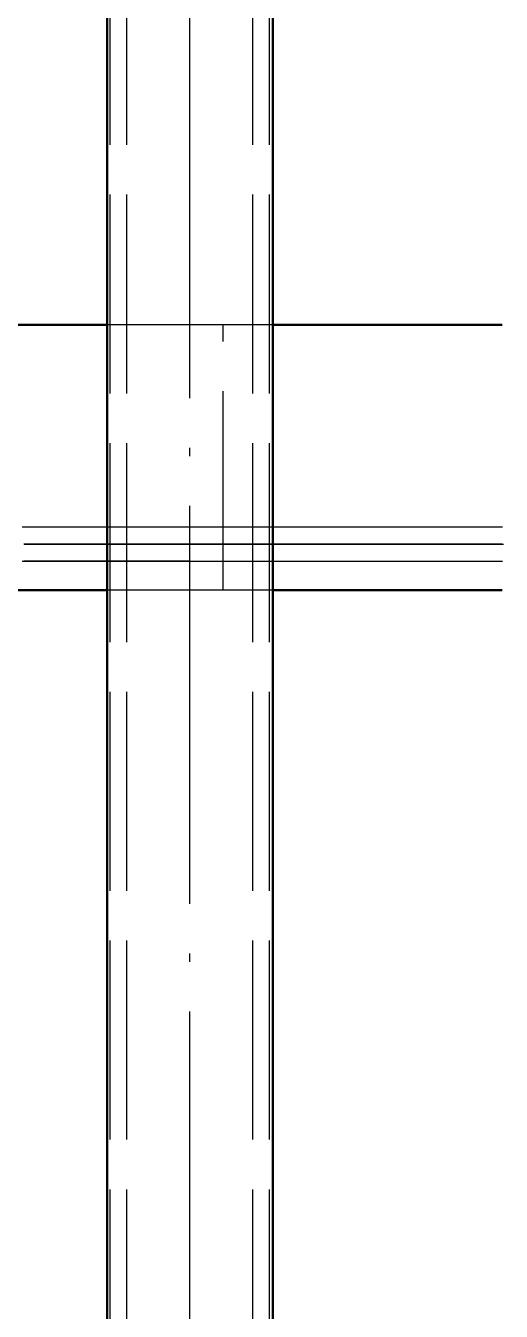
# Model space of a CAD drawing. Header units: millimetres. Extents: x 0 to 420, y 0 to 297.
# Drawn here: x 184.5 to 191.67, y 195.23 to 214.61 of the extents above; entities that cross this region are included whole.
import ezdxf

# ---------------------------------------------------------------- set-up
doc = ezdxf.new("R2010")
doc.units = ezdxf.units.MM
doc.linetypes.add('ISO02-TRAZOS', pattern=[3.75, 3, -0.75])
doc.linetypes.add('ISO04-TRAZO-PUNTO', pattern=[7.625, 6, -0.75, 0.125, -0.75])
for name, color, linetype, lineweight in [('01-VISIBLE', 7, 'CONTINUOUS', 50), ('02-OCULTA', 4, 'ISO02-TRAZOS', 25), ('03-EJE', 1, 'ISO04-TRAZO-PUNTO', 25)]:
    doc.layers.add(name, color=color, linetype=linetype, lineweight=lineweight)

msp = doc.modelspace()

# ---------------------------------------------------------------- linework, layer by layer
at = {"layer": '01-VISIBLE'}
for p, q in [((185.725, 216.17), (185.725, 194.385)), ((188.225, 216.17), (188.225, 194.385)), ((185.725, 210.105), (160, 210.105)), ((185.725, 206.105), (160, 206.105))]:
    msp.add_line(p, q, dxfattribs=at)
for points in [[(188.225, 210.105), (188.275, 210.105), (188.325, 210.105), (188.375, 210.105), (188.425, 210.105), (188.475, 210.105), (188.525, 210.105), (188.575, 210.105), (188.625, 210.105), (188.676, 210.105), (188.726, 210.105), (188.776, 210.105), (188.826, 210.105), (188.876, 210.105), (188.926, 210.105), (188.976, 210.105), (189.026, 210.105), (189.076, 210.105), (189.126, 210.105), (189.177, 210.105), (189.227, 210.105), (189.277, 210.105), (189.327, 210.105), (189.377, 210.105), (189.427, 210.105), (189.477, 210.105), (189.527, 210.105), (189.577, 210.105), (189.627, 210.105), (189.677, 210.105), (189.728, 210.105), (189.778, 210.105), (189.828, 210.105), (189.878, 210.105), (189.928, 210.105), (189.978, 210.105), (190.028, 210.105), (190.078, 210.105), (190.128, 210.105), (190.178, 210.105), (190.229, 210.105), (190.279, 210.105), (190.329, 210.105), (190.379, 210.105), (190.429, 210.105), (190.479, 210.105), (190.529, 210.105), (190.579, 210.105), (190.629, 210.105), (190.679, 210.105), (190.729, 210.105), (190.78, 210.105), (190.83, 210.105), (190.88, 210.105), (190.93, 210.105), (190.98, 210.105), (191.03, 210.105), (191.08, 210.105), (191.13, 210.105), (191.18, 210.105), (191.23, 210.105), (191.281, 210.105), (191.331, 210.105), (191.381, 210.105), (191.431, 210.105), (191.481, 210.105), (191.531, 210.105), (191.581, 210.105), (191.631, 210.105), (191.681, 210.105)], [(188.225, 206.105), (188.275, 206.105), (188.325, 206.105), (188.375, 206.105), (188.425, 206.105), (188.475, 206.105), (188.525, 206.105), (188.575, 206.105), (188.625, 206.105), (188.676, 206.105), (188.726, 206.105), (188.776, 206.105), (188.826, 206.105), (188.876, 206.105), (188.926, 206.105), (188.976, 206.105), (189.026, 206.105), (189.076, 206.105), (189.126, 206.105), (189.177, 206.105), (189.227, 206.105), (189.277, 206.105), (189.327, 206.105), (189.377, 206.105), (189.427, 206.105), (189.477, 206.105), (189.527, 206.105), (189.577, 206.105), (189.627, 206.105), (189.677, 206.105), (189.728, 206.105), (189.778, 206.105), (189.828, 206.105), (189.878, 206.105), (189.928, 206.105), (189.978, 206.105), (190.028, 206.105), (190.078, 206.105), (190.128, 206.105), (190.178, 206.105), (190.229, 206.105), (190.279, 206.105), (190.329, 206.105), (190.379, 206.105), (190.429, 206.105), (190.479, 206.105), (190.529, 206.105), (190.579, 206.105), (190.629, 206.105), (190.679, 206.105), (190.729, 206.105), (190.78, 206.105), (190.83, 206.105), (190.88, 206.105), (190.93, 206.105), (190.98, 206.105), (191.03, 206.105), (191.08, 206.105), (191.13, 206.105), (191.18, 206.105), (191.23, 206.105), (191.281, 206.105), (191.331, 206.105), (191.381, 206.105), (191.431, 206.105), (191.481, 206.105), (191.531, 206.105), (191.581, 206.105), (191.631, 206.105), (191.681, 206.105)]]:
    msp.add_lwpolyline(points, dxfattribs=at)
at = {"layer": '02-OCULTA'}
for p, q in [((185.775, 160.32), (185.775, 217.31)), ((186.025, 160.32), (186.025, 217.31)), ((187.925, 160.32), (187.925, 217.31)), ((188.175, 160.32), (188.175, 217.31)), ((187.475, 210.105), (160, 210.105)), ((185.725, 206.105), (185.725, 210.105)), ((185.725, 206.105), (185.725, 210.105)), ((188.225, 210.105), (185.725, 210.105)), ((185.725, 206.105), (185.725, 210.105)), ((188.225, 210.105), (185.725, 210.105)), ((187.475, 210.105), (185.725, 210.105)), ((185.725, 206.105), (185.725, 210.105)), ((188.225, 210.105), (187.475, 210.105)), ((187.475, 206.105), (187.475, 210.105)), ((188.225, 210.105), (187.475, 210.105)), ((187.475, 206.105), (187.475, 210.105)), ((187.475, 206.105), (187.475, 210.105)), ((187.475, 206.105), (187.475, 210.105)), ((188.225, 206.105), (188.225, 210.105)), ((188.225, 206.105), (188.225, 210.105)), ((188.225, 206.105), (188.225, 210.105)), ((188.225, 206.105), (188.225, 210.105)), ((188.225, 206.105), (188.225, 210.105)), ((188.225, 206.105), (188.225, 210.105)), ((188.225, 206.105), (188.225, 210.105)), ((188.225, 206.105), (188.225, 210.105)), ((187.475, 206.105), (160, 206.105)), ((188.225, 206.105), (185.725, 206.105)), ((188.225, 206.105), (185.725, 206.105)), ((187.475, 206.105), (185.725, 206.105)), ((188.225, 206.105), (187.475, 206.105)), ((188.225, 206.105), (187.475, 206.105))]:
    msp.add_line(p, q, dxfattribs=at)
for points in [[(185.725, 210.105), (185.675, 210.105), (185.624, 210.105), (185.574, 210.105), (185.524, 210.105), (185.474, 210.105), (185.424, 210.105), (185.374, 210.105), (185.324, 210.105), (185.273, 210.105), (185.223, 210.105), (185.173, 210.105), (185.123, 210.105), (185.073, 210.105), (185.023, 210.105), (184.973, 210.105), (184.922, 210.105), (184.872, 210.105), (184.822, 210.105), (184.772, 210.105), (184.722, 210.105), (184.672, 210.105), (184.622, 210.105), (184.571, 210.105), (184.521, 210.105), (184.471, 210.105)], [(184.471, 210.105), (184.521, 210.105), (184.571, 210.105), (184.622, 210.105), (184.672, 210.105), (184.722, 210.105), (184.772, 210.105), (184.822, 210.105), (184.872, 210.105), (184.922, 210.105), (184.973, 210.105), (185.023, 210.105), (185.073, 210.105), (185.123, 210.105), (185.173, 210.105), (185.223, 210.105), (185.273, 210.105), (185.324, 210.105), (185.374, 210.105), (185.424, 210.105), (185.474, 210.105), (185.524, 210.105), (185.574, 210.105), (185.624, 210.105), (185.675, 210.105), (185.725, 210.105)], [(188.225, 210.105), (188.275, 210.105), (188.325, 210.105), (188.375, 210.105), (188.425, 210.105), (188.475, 210.105), (188.526, 210.105), (188.576, 210.105), (188.626, 210.105), (188.676, 210.105), (188.726, 210.105), (188.776, 210.105), (188.826, 210.105), (188.876, 210.105), (188.927, 210.105), (188.977, 210.105), (189.027, 210.105), (189.077, 210.105), (189.127, 210.105), (189.177, 210.105), (189.227, 210.105), (189.278, 210.105), (189.328, 210.105), (189.378, 210.105), (189.428, 210.105), (189.478, 210.105), (189.528, 210.105), (189.578, 210.105), (189.629, 210.105), (189.679, 210.105), (189.729, 210.105), (189.779, 210.105), (189.829, 210.105), (189.879, 210.105), (189.929, 210.105), (189.98, 210.105), (190.03, 210.105), (190.08, 210.105), (190.13, 210.105), (190.18, 210.105), (190.23, 210.105), (190.28, 210.105), (190.331, 210.105), (190.381, 210.105), (190.431, 210.105), (190.481, 210.105), (190.531, 210.105), (190.581, 210.105), (190.631, 210.105), (190.681, 210.105), (190.732, 210.105), (190.782, 210.105), (190.832, 210.105), (190.882, 210.105), (190.932, 210.105), (190.982, 210.105), (191.032, 210.105), (191.083, 210.105), (191.133, 210.105), (191.183, 210.105), (191.233, 210.105), (191.283, 210.105), (191.333, 210.105), (191.383, 210.105), (191.434, 210.105), (191.484, 210.105), (191.534, 210.105), (191.584, 210.105), (191.634, 210.105), (191.684, 210.105)], [(191.684, 210.105), (191.634, 210.105), (191.584, 210.105), (191.534, 210.105), (191.484, 210.105), (191.434, 210.105), (191.383, 210.105), (191.333, 210.105), (191.283, 210.105), (191.233, 210.105), (191.183, 210.105), (191.133, 210.105), (191.083, 210.105), (191.032, 210.105), (190.982, 210.105), (190.932, 210.105), (190.882, 210.105), (190.832, 210.105), (190.782, 210.105), (190.732, 210.105), (190.681, 210.105), (190.631, 210.105), (190.581, 210.105), (190.531, 210.105), (190.481, 210.105), (190.431, 210.105), (190.381, 210.105), (190.331, 210.105), (190.28, 210.105), (190.23, 210.105), (190.18, 210.105), (190.13, 210.105), (190.08, 210.105), (190.03, 210.105), (189.98, 210.105), (189.929, 210.105), (189.879, 210.105), (189.829, 210.105), (189.779, 210.105), (189.729, 210.105), (189.679, 210.105), (189.629, 210.105), (189.578, 210.105), (189.528, 210.105), (189.478, 210.105), (189.428, 210.105), (189.378, 210.105), (189.328, 210.105), (189.278, 210.105), (189.227, 210.105), (189.177, 210.105), (189.127, 210.105), (189.077, 210.105), (189.027, 210.105), (188.977, 210.105), (188.927, 210.105), (188.876, 210.105), (188.826, 210.105), (188.776, 210.105), (188.726, 210.105), (188.676, 210.105), (188.626, 210.105), (188.576, 210.105), (188.526, 210.105), (188.475, 210.105), (188.425, 210.105), (188.375, 210.105), (188.325, 210.105), (188.275, 210.105), (188.225, 210.105)], [(191.681, 210.105), (191.631, 210.105), (191.581, 210.105), (191.531, 210.105), (191.481, 210.105), (191.431, 210.105), (191.381, 210.105), (191.331, 210.105), (191.281, 210.105), (191.23, 210.105), (191.18, 210.105), (191.13, 210.105), (191.08, 210.105), (191.03, 210.105), (190.98, 210.105), (190.93, 210.105), (190.88, 210.105), (190.83, 210.105), (190.78, 210.105), (190.729, 210.105), (190.679, 210.105), (190.629, 210.105), (190.579, 210.105), (190.529, 210.105), (190.479, 210.105), (190.429, 210.105), (190.379, 210.105), (190.329, 210.105), (190.279, 210.105), (190.229, 210.105), (190.178, 210.105), (190.128, 210.105), (190.078, 210.105), (190.028, 210.105), (189.978, 210.105), (189.928, 210.105), (189.878, 210.105), (189.828, 210.105), (189.778, 210.105), (189.728, 210.105), (189.677, 210.105), (189.627, 210.105), (189.577, 210.105), (189.527, 210.105), (189.477, 210.105), (189.427, 210.105), (189.377, 210.105), (189.327, 210.105), (189.277, 210.105), (189.227, 210.105), (189.177, 210.105), (189.126, 210.105), (189.076, 210.105), (189.026, 210.105), (188.976, 210.105), (188.926, 210.105), (188.876, 210.105), (188.826, 210.105), (188.776, 210.105), (188.726, 210.105), (188.676, 210.105), (188.625, 210.105), (188.575, 210.105), (188.525, 210.105), (188.475, 210.105), (188.425, 210.105), (188.375, 210.105), (188.325, 210.105), (188.275, 210.105), (188.225, 210.105)], [(191.689, 207.056), (191.621, 207.056), (191.552, 207.056), (191.484, 207.056), (191.416, 207.056), (191.347, 207.056), (191.279, 207.056), (191.211, 207.056), (191.142, 207.056), (191.074, 207.056), (191.006, 207.056), (190.938, 207.056), (190.869, 207.056), (190.801, 207.056), (190.733, 207.056), (190.664, 207.056), (190.596, 207.056), (190.528, 207.056), (190.459, 207.056), (190.391, 207.056), (190.323, 207.056), (190.254, 207.056), (190.186, 207.056), (190.118, 207.056), (190.049, 207.056), (189.981, 207.056), (189.913, 207.056), (189.844, 207.056), (189.776, 207.056), (189.708, 207.056), (189.639, 207.056), (189.571, 207.056), (189.503, 207.056), (189.434, 207.056), (189.366, 207.056), (189.298, 207.056), (189.229, 207.056), (189.161, 207.056), (189.093, 207.056), (189.024, 207.056), (188.956, 207.056), (188.888, 207.056), (188.819, 207.056), (188.751, 207.056), (188.683, 207.056), (188.614, 207.056), (188.546, 207.056), (188.478, 207.056), (188.409, 207.056), (188.341, 207.056), (188.273, 207.056), (188.205, 207.056), (188.136, 207.056), (188.068, 207.056), (188, 207.056), (187.931, 207.056), (187.863, 207.056), (187.795, 207.056), (187.726, 207.056), (187.658, 207.056), (187.59, 207.056), (187.521, 207.056), (187.453, 207.056), (187.385, 207.056), (187.316, 207.056), (187.248, 207.056), (187.18, 207.056), (187.111, 207.056), (187.043, 207.056), (186.975, 207.056), (186.906, 207.056), (186.838, 207.056), (186.77, 207.056), (186.701, 207.056), (186.633, 207.056), (186.565, 207.056), (186.496, 207.056), (186.428, 207.056), (186.36, 207.056), (186.291, 207.056), (186.223, 207.056), (186.155, 207.056), (186.086, 207.056), (186.018, 207.056), (185.95, 207.056), (185.881, 207.056), (185.813, 207.056), (185.745, 207.056), (185.676, 207.056), (185.608, 207.056), (185.54, 207.056), (185.472, 207.056), (185.403, 207.056), (185.335, 207.056), (185.267, 207.056), (185.198, 207.056), (185.13, 207.056), (185.062, 207.056), (184.993, 207.056), (184.925, 207.056), (184.857, 207.056), (184.788, 207.056), (184.72, 207.056), (184.652, 207.056), (184.583, 207.056), (184.515, 207.056), (184.447, 207.056)], [(186.975, 207.056), (186.925, 207.056), (186.875, 207.056), (186.825, 207.056), (186.774, 207.056), (186.724, 207.056), (186.674, 207.056), (186.624, 207.056), (186.574, 207.056), (186.524, 207.056), (186.474, 207.056), (186.424, 207.056), (186.374, 207.056), (186.324, 207.056), (186.274, 207.056), (186.224, 207.056), (186.174, 207.056), (186.124, 207.056), (186.074, 207.056), (186.024, 207.056), (185.974, 207.056), (185.924, 207.056), (185.873, 207.056), (185.823, 207.056), (185.773, 207.056), (185.723, 207.056), (185.673, 207.056), (185.623, 207.056), (185.573, 207.056), (185.523, 207.056), (185.473, 207.056), (185.423, 207.056), (185.373, 207.056), (185.323, 207.056), (185.273, 207.056), (185.223, 207.056), (185.173, 207.056), (185.123, 207.056), (185.073, 207.056), (185.023, 207.056), (184.972, 207.056), (184.922, 207.056), (184.872, 207.056), (184.822, 207.056), (184.772, 207.056), (184.722, 207.056), (184.672, 207.056), (184.622, 207.056), (184.572, 207.056), (184.522, 207.056), (184.472, 207.056)], [(191.68, 207.056), (191.63, 207.056), (191.58, 207.056), (191.53, 207.056), (191.48, 207.056), (191.43, 207.056), (191.38, 207.056), (191.329, 207.056), (191.279, 207.056), (191.229, 207.056), (191.179, 207.056), (191.129, 207.056), (191.079, 207.056), (191.029, 207.056), (190.979, 207.056), (190.929, 207.056), (190.879, 207.056), (190.829, 207.056), (190.779, 207.056), (190.729, 207.056), (190.679, 207.056), (190.629, 207.056), (190.579, 207.056), (190.529, 207.056), (190.479, 207.056), (190.428, 207.056), (190.378, 207.056), (190.328, 207.056), (190.278, 207.056), (190.228, 207.056), (190.178, 207.056), (190.128, 207.056), (190.078, 207.056), (190.028, 207.056), (189.978, 207.056), (189.928, 207.056), (189.878, 207.056), (189.828, 207.056), (189.778, 207.056), (189.728, 207.056), (189.678, 207.056), (189.628, 207.056), (189.578, 207.056), (189.527, 207.056), (189.477, 207.056), (189.427, 207.056), (189.377, 207.056), (189.327, 207.056), (189.277, 207.056), (189.227, 207.056), (189.177, 207.056), (189.127, 207.056), (189.077, 207.056), (189.027, 207.056), (188.977, 207.056), (188.927, 207.056), (188.877, 207.056), (188.827, 207.056), (188.777, 207.056), (188.727, 207.056), (188.677, 207.056), (188.626, 207.056), (188.576, 207.056), (188.526, 207.056), (188.476, 207.056), (188.426, 207.056), (188.376, 207.056), (188.326, 207.056), (188.276, 207.056), (188.226, 207.056), (188.176, 207.056), (188.126, 207.056), (188.076, 207.056), (188.026, 207.056), (187.976, 207.056), (187.926, 207.056), (187.876, 207.056), (187.826, 207.056), (187.776, 207.056), (187.725, 207.056), (187.675, 207.056), (187.625, 207.056), (187.575, 207.056), (187.525, 207.056), (187.475, 207.056), (187.425, 207.056), (187.375, 207.056), (187.325, 207.056), (187.275, 207.056), (187.225, 207.056), (187.175, 207.056), (187.125, 207.056), (187.075, 207.056), (187.025, 207.056), (186.975, 207.056)], [(186.975, 206.8), (186.925, 206.8), (186.874, 206.8), (186.824, 206.8), (186.774, 206.8), (186.724, 206.8), (186.674, 206.8), (186.624, 206.8), (186.574, 206.8), (186.524, 206.8), (186.474, 206.8), (186.424, 206.8), (186.374, 206.8), (186.323, 206.8), (186.273, 206.8), (186.223, 206.8), (186.173, 206.8), (186.123, 206.8), (186.073, 206.8), (186.023, 206.8), (185.973, 206.8), (185.923, 206.8), (185.873, 206.8), (185.823, 206.8), (185.772, 206.8), (185.722, 206.8), (185.672, 206.8), (185.622, 206.8), (185.572, 206.8), (185.522, 206.8), (185.472, 206.8), (185.422, 206.8), (185.372, 206.8), (185.322, 206.8), (185.272, 206.8), (185.221, 206.8), (185.171, 206.8), (185.121, 206.8), (185.071, 206.8), (185.021, 206.8), (184.971, 206.8), (184.921, 206.8), (184.871, 206.8), (184.821, 206.8), (184.771, 206.8), (184.721, 206.8), (184.67, 206.8), (184.62, 206.8), (184.57, 206.8), (184.52, 206.8), (184.47, 206.8)], [(186.975, 206.8), (186.925, 206.8), (186.874, 206.8), (186.824, 206.8), (186.774, 206.8), (186.724, 206.8), (186.674, 206.8), (186.624, 206.8), (186.574, 206.8), (186.524, 206.8), (186.474, 206.8), (186.424, 206.8), (186.374, 206.8), (186.323, 206.8), (186.273, 206.8), (186.223, 206.8), (186.173, 206.8), (186.123, 206.8), (186.073, 206.8), (186.023, 206.8), (185.973, 206.8), (185.923, 206.8), (185.873, 206.8), (185.823, 206.8), (185.772, 206.8), (185.722, 206.8), (185.672, 206.8), (185.622, 206.8), (185.572, 206.8), (185.522, 206.8), (185.472, 206.8), (185.422, 206.8), (185.372, 206.8), (185.322, 206.8), (185.272, 206.8), (185.221, 206.8), (185.171, 206.8), (185.121, 206.8), (185.071, 206.8), (185.021, 206.8), (184.971, 206.8), (184.921, 206.8), (184.871, 206.8), (184.821, 206.8), (184.771, 206.8), (184.721, 206.8), (184.67, 206.8), (184.62, 206.8), (184.57, 206.8), (184.52, 206.8), (184.47, 206.8)], [(186.975, 206.8), (186.925, 206.8), (186.875, 206.8), (186.825, 206.8), (186.775, 206.8), (186.725, 206.8), (186.675, 206.8), (186.625, 206.8), (186.575, 206.8), (186.524, 206.8), (186.474, 206.8), (186.424, 206.8), (186.374, 206.8), (186.324, 206.8), (186.274, 206.8), (186.224, 206.8), (186.174, 206.8), (186.124, 206.8), (186.074, 206.8), (186.024, 206.8), (185.974, 206.8), (185.924, 206.8), (185.874, 206.8), (185.824, 206.8), (185.774, 206.8), (185.724, 206.8), (185.674, 206.8), (185.624, 206.8), (185.574, 206.8), (185.524, 206.8), (185.474, 206.8), (185.424, 206.8), (185.374, 206.8), (185.324, 206.8), (185.274, 206.8), (185.224, 206.8), (185.174, 206.8), (185.124, 206.8), (185.074, 206.8), (185.024, 206.8), (184.974, 206.8), (184.924, 206.8), (184.874, 206.8), (184.824, 206.8), (184.774, 206.8), (184.724, 206.8), (184.674, 206.8), (184.624, 206.8), (184.574, 206.8), (184.524, 206.8), (184.474, 206.8)], [(186.975, 206.8), (186.925, 206.8), (186.875, 206.8), (186.825, 206.8), (186.775, 206.8), (186.725, 206.8), (186.675, 206.8), (186.625, 206.8), (186.575, 206.8), (186.524, 206.8), (186.474, 206.8), (186.424, 206.8), (186.374, 206.8), (186.324, 206.8), (186.274, 206.8), (186.224, 206.8), (186.174, 206.8), (186.124, 206.8), (186.074, 206.8), (186.024, 206.8), (185.974, 206.8), (185.924, 206.8), (185.874, 206.8), (185.824, 206.8), (185.774, 206.8), (185.724, 206.8), (185.674, 206.8), (185.624, 206.8), (185.574, 206.8), (185.524, 206.8), (185.474, 206.8), (185.424, 206.8), (185.374, 206.8), (185.324, 206.8), (185.274, 206.8), (185.224, 206.8), (185.174, 206.8), (185.124, 206.8), (185.074, 206.8), (185.024, 206.8), (184.974, 206.8), (184.924, 206.8), (184.874, 206.8), (184.824, 206.8), (184.774, 206.8), (184.724, 206.8), (184.674, 206.8), (184.624, 206.8), (184.574, 206.8), (184.524, 206.8), (184.474, 206.8)], [(184.476, 206.8), (184.544, 206.8), (184.611, 206.8), (184.679, 206.8), (184.746, 206.8), (184.814, 206.8), (184.881, 206.8), (184.949, 206.8), (185.016, 206.8), (185.084, 206.8), (185.151, 206.8), (185.219, 206.8), (185.287, 206.8), (185.354, 206.8), (185.422, 206.8), (185.489, 206.8), (185.557, 206.8), (185.624, 206.8), (185.692, 206.8), (185.759, 206.8), (185.827, 206.8), (185.894, 206.8), (185.962, 206.8), (186.029, 206.8), (186.097, 206.8), (186.164, 206.8), (186.232, 206.8), (186.299, 206.8), (186.367, 206.8), (186.434, 206.8), (186.502, 206.8), (186.57, 206.8), (186.637, 206.8), (186.705, 206.8), (186.772, 206.8), (186.84, 206.8), (186.907, 206.8), (186.975, 206.8), (187.042, 206.8), (187.11, 206.8), (187.177, 206.8), (187.245, 206.8), (187.312, 206.8), (187.38, 206.8), (187.447, 206.8), (187.515, 206.8), (187.582, 206.8), (187.65, 206.8), (187.717, 206.8), (187.785, 206.8), (187.852, 206.8), (187.92, 206.8), (187.988, 206.8), (188.055, 206.8), (188.123, 206.8), (188.19, 206.8), (188.258, 206.8), (188.325, 206.8), (188.393, 206.8), (188.46, 206.8), (188.528, 206.8), (188.595, 206.8), (188.663, 206.8), (188.73, 206.8), (188.798, 206.8), (188.865, 206.8), (188.933, 206.8), (189, 206.8), (189.068, 206.8), (189.135, 206.8), (189.203, 206.8), (189.271, 206.8), (189.338, 206.8), (189.406, 206.8), (189.473, 206.8), (189.541, 206.8), (189.608, 206.8), (189.676, 206.8), (189.743, 206.8), (189.811, 206.8), (189.878, 206.8), (189.946, 206.8), (190.013, 206.8), (190.081, 206.8), (190.148, 206.8), (190.216, 206.8), (190.283, 206.8), (190.351, 206.8), (190.418, 206.8), (190.486, 206.8), (190.553, 206.8), (190.621, 206.8), (190.689, 206.8), (190.756, 206.8), (190.824, 206.8), (190.891, 206.8), (190.959, 206.8), (191.026, 206.8), (191.094, 206.8), (191.161, 206.8), (191.229, 206.8), (191.296, 206.8), (191.364, 206.8), (191.431, 206.8), (191.499, 206.8), (191.566, 206.8), (191.634, 206.8), (191.701, 206.8)], [(184.476, 206.8), (184.544, 206.8), (184.611, 206.8), (184.679, 206.8), (184.746, 206.8), (184.814, 206.8), (184.881, 206.8), (184.949, 206.8), (185.016, 206.8), (185.084, 206.8), (185.151, 206.8), (185.219, 206.8), (185.287, 206.8), (185.354, 206.8), (185.422, 206.8), (185.489, 206.8), (185.557, 206.8), (185.624, 206.8), (185.692, 206.8), (185.759, 206.8), (185.827, 206.8), (185.894, 206.8), (185.962, 206.8), (186.029, 206.8), (186.097, 206.8), (186.164, 206.8), (186.232, 206.8), (186.299, 206.8), (186.367, 206.8), (186.434, 206.8), (186.502, 206.8), (186.57, 206.8), (186.637, 206.8), (186.705, 206.8), (186.772, 206.8), (186.84, 206.8), (186.907, 206.8), (186.975, 206.8), (187.042, 206.8), (187.11, 206.8), (187.177, 206.8), (187.245, 206.8), (187.312, 206.8), (187.38, 206.8), (187.447, 206.8), (187.515, 206.8), (187.582, 206.8), (187.65, 206.8), (187.717, 206.8), (187.785, 206.8), (187.852, 206.8), (187.92, 206.8), (187.988, 206.8), (188.055, 206.8), (188.123, 206.8), (188.19, 206.8), (188.258, 206.8), (188.325, 206.8), (188.393, 206.8), (188.46, 206.8), (188.528, 206.8), (188.595, 206.8), (188.663, 206.8), (188.73, 206.8), (188.798, 206.8), (188.865, 206.8), (188.933, 206.8), (189, 206.8), (189.068, 206.8), (189.135, 206.8), (189.203, 206.8), (189.271, 206.8), (189.338, 206.8), (189.406, 206.8), (189.473, 206.8), (189.541, 206.8), (189.608, 206.8), (189.676, 206.8), (189.743, 206.8), (189.811, 206.8), (189.878, 206.8), (189.946, 206.8), (190.013, 206.8), (190.081, 206.8), (190.148, 206.8), (190.216, 206.8), (190.283, 206.8), (190.351, 206.8), (190.418, 206.8), (190.486, 206.8), (190.553, 206.8), (190.621, 206.8), (190.689, 206.8), (190.756, 206.8), (190.824, 206.8), (190.891, 206.8), (190.959, 206.8), (191.026, 206.8), (191.094, 206.8), (191.161, 206.8), (191.229, 206.8), (191.296, 206.8), (191.364, 206.8), (191.431, 206.8), (191.499, 206.8), (191.566, 206.8), (191.634, 206.8), (191.701, 206.8)], [(184.486, 206.8), (184.555, 206.8), (184.624, 206.8), (184.694, 206.8), (184.763, 206.8), (184.832, 206.8), (184.901, 206.8), (184.97, 206.8), (185.039, 206.8), (185.108, 206.8), (185.177, 206.8), (185.247, 206.8), (185.316, 206.8), (185.385, 206.8), (185.454, 206.8), (185.523, 206.8), (185.592, 206.8), (185.661, 206.8), (185.73, 206.8), (185.8, 206.8), (185.869, 206.8), (185.938, 206.8), (186.007, 206.8), (186.076, 206.8), (186.145, 206.8), (186.214, 206.8), (186.283, 206.8), (186.353, 206.8), (186.422, 206.8), (186.491, 206.8), (186.56, 206.8), (186.629, 206.8), (186.698, 206.8), (186.767, 206.8), (186.836, 206.8), (186.906, 206.8), (186.975, 206.8), (187.044, 206.8), (187.113, 206.8), (187.182, 206.8), (187.251, 206.8), (187.32, 206.8), (187.389, 206.8), (187.459, 206.8), (187.528, 206.8), (187.597, 206.8), (187.666, 206.8), (187.735, 206.8), (187.804, 206.8), (187.873, 206.8), (187.942, 206.8), (188.012, 206.8), (188.081, 206.8), (188.15, 206.8), (188.219, 206.8), (188.288, 206.8), (188.357, 206.8), (188.426, 206.8), (188.495, 206.8), (188.565, 206.8), (188.634, 206.8), (188.703, 206.8), (188.772, 206.8), (188.841, 206.8), (188.91, 206.8), (188.979, 206.8), (189.048, 206.8), (189.118, 206.8), (189.187, 206.8), (189.256, 206.8), (189.325, 206.8), (189.394, 206.8), (189.463, 206.8), (189.532, 206.8), (189.601, 206.8), (189.671, 206.8), (189.74, 206.8), (189.809, 206.8), (189.878, 206.8), (189.947, 206.8), (190.016, 206.8), (190.085, 206.8), (190.154, 206.8), (190.224, 206.8), (190.293, 206.8), (190.362, 206.8), (190.431, 206.8), (190.5, 206.8), (190.569, 206.8), (190.638, 206.8), (190.707, 206.8), (190.777, 206.8), (190.846, 206.8), (190.915, 206.8), (190.984, 206.8), (191.053, 206.8), (191.122, 206.8), (191.191, 206.8), (191.26, 206.8), (191.33, 206.8), (191.399, 206.8), (191.468, 206.8), (191.537, 206.8), (191.606, 206.8), (191.675, 206.8)], [(184.486, 206.8), (184.555, 206.8), (184.624, 206.8), (184.694, 206.8), (184.763, 206.8), (184.832, 206.8), (184.901, 206.8), (184.97, 206.8), (185.039, 206.8), (185.108, 206.8), (185.177, 206.8), (185.247, 206.8), (185.316, 206.8), (185.385, 206.8), (185.454, 206.8), (185.523, 206.8), (185.592, 206.8), (185.661, 206.8), (185.73, 206.8), (185.8, 206.8), (185.869, 206.8), (185.938, 206.8), (186.007, 206.8), (186.076, 206.8), (186.145, 206.8), (186.214, 206.8), (186.283, 206.8), (186.353, 206.8), (186.422, 206.8), (186.491, 206.8), (186.56, 206.8), (186.629, 206.8), (186.698, 206.8), (186.767, 206.8), (186.836, 206.8), (186.906, 206.8), (186.975, 206.8), (187.044, 206.8), (187.113, 206.8), (187.182, 206.8), (187.251, 206.8), (187.32, 206.8), (187.389, 206.8), (187.459, 206.8), (187.528, 206.8), (187.597, 206.8), (187.666, 206.8), (187.735, 206.8), (187.804, 206.8), (187.873, 206.8), (187.942, 206.8), (188.012, 206.8), (188.081, 206.8), (188.15, 206.8), (188.219, 206.8), (188.288, 206.8), (188.357, 206.8), (188.426, 206.8), (188.495, 206.8), (188.565, 206.8), (188.634, 206.8), (188.703, 206.8), (188.772, 206.8), (188.841, 206.8), (188.91, 206.8), (188.979, 206.8), (189.048, 206.8), (189.118, 206.8), (189.187, 206.8), (189.256, 206.8), (189.325, 206.8), (189.394, 206.8), (189.463, 206.8), (189.532, 206.8), (189.601, 206.8), (189.671, 206.8), (189.74, 206.8), (189.809, 206.8), (189.878, 206.8), (189.947, 206.8), (190.016, 206.8), (190.085, 206.8), (190.154, 206.8), (190.224, 206.8), (190.293, 206.8), (190.362, 206.8), (190.431, 206.8), (190.5, 206.8), (190.569, 206.8), (190.638, 206.8), (190.707, 206.8), (190.777, 206.8), (190.846, 206.8), (190.915, 206.8), (190.984, 206.8), (191.053, 206.8), (191.122, 206.8), (191.191, 206.8), (191.26, 206.8), (191.33, 206.8), (191.399, 206.8), (191.468, 206.8), (191.537, 206.8), (191.606, 206.8), (191.675, 206.8)], [(191.683, 206.8), (191.633, 206.8), (191.583, 206.8), (191.533, 206.8), (191.483, 206.8), (191.433, 206.8), (191.383, 206.8), (191.333, 206.8), (191.282, 206.8), (191.232, 206.8), (191.182, 206.8), (191.132, 206.8), (191.082, 206.8), (191.032, 206.8), (190.982, 206.8), (190.932, 206.8), (190.882, 206.8), (190.832, 206.8), (190.782, 206.8), (190.731, 206.8), (190.681, 206.8), (190.631, 206.8), (190.581, 206.8), (190.531, 206.8), (190.481, 206.8), (190.431, 206.8), (190.381, 206.8), (190.331, 206.8), (190.281, 206.8), (190.231, 206.8), (190.18, 206.8), (190.13, 206.8), (190.08, 206.8), (190.03, 206.8), (189.98, 206.8), (189.93, 206.8), (189.88, 206.8), (189.83, 206.8), (189.78, 206.8), (189.73, 206.8), (189.68, 206.8), (189.629, 206.8), (189.579, 206.8), (189.529, 206.8), (189.479, 206.8), (189.429, 206.8), (189.379, 206.8), (189.329, 206.8), (189.279, 206.8), (189.229, 206.8), (189.179, 206.8), (189.129, 206.8), (189.078, 206.8), (189.028, 206.8), (188.978, 206.8), (188.928, 206.8), (188.878, 206.8), (188.828, 206.8), (188.778, 206.8), (188.728, 206.8), (188.678, 206.8), (188.628, 206.8), (188.578, 206.8), (188.527, 206.8), (188.477, 206.8), (188.427, 206.8), (188.377, 206.8), (188.327, 206.8), (188.277, 206.8), (188.227, 206.8), (188.177, 206.8), (188.127, 206.8), (188.077, 206.8), (188.027, 206.8), (187.976, 206.8), (187.926, 206.8), (187.876, 206.8), (187.826, 206.8), (187.776, 206.8), (187.726, 206.8), (187.676, 206.8), (187.626, 206.8), (187.576, 206.8), (187.526, 206.8), (187.476, 206.8), (187.425, 206.8), (187.375, 206.8), (187.325, 206.8), (187.275, 206.8), (187.225, 206.8), (187.175, 206.8), (187.125, 206.8), (187.075, 206.8), (187.025, 206.8), (186.975, 206.8)], [(191.676, 206.8), (191.626, 206.8), (191.576, 206.8), (191.526, 206.8), (191.476, 206.8), (191.426, 206.8), (191.376, 206.8), (191.326, 206.8), (191.276, 206.8), (191.226, 206.8), (191.176, 206.8), (191.126, 206.8), (191.076, 206.8), (191.026, 206.8), (190.976, 206.8), (190.926, 206.8), (190.876, 206.8), (190.826, 206.8), (190.776, 206.8), (190.726, 206.8), (190.676, 206.8), (190.626, 206.8), (190.576, 206.8), (190.526, 206.8), (190.476, 206.8), (190.426, 206.8), (190.376, 206.8), (190.326, 206.8), (190.276, 206.8), (190.226, 206.8), (190.176, 206.8), (190.126, 206.8), (190.076, 206.8), (190.026, 206.8), (189.976, 206.8), (189.926, 206.8), (189.876, 206.8), (189.826, 206.8), (189.776, 206.8), (189.726, 206.8), (189.676, 206.8), (189.626, 206.8), (189.576, 206.8), (189.526, 206.8), (189.476, 206.8), (189.426, 206.8), (189.376, 206.8), (189.326, 206.8), (189.276, 206.8), (189.225, 206.8), (189.175, 206.8), (189.125, 206.8), (189.075, 206.8), (189.025, 206.8), (188.975, 206.8), (188.925, 206.8), (188.875, 206.8), (188.825, 206.8), (188.775, 206.8), (188.725, 206.8), (188.675, 206.8), (188.625, 206.8), (188.575, 206.8), (188.525, 206.8), (188.475, 206.8), (188.425, 206.8), (188.375, 206.8), (188.325, 206.8), (188.275, 206.8), (188.225, 206.8), (188.175, 206.8), (188.125, 206.8), (188.075, 206.8), (188.025, 206.8), (187.975, 206.8), (187.925, 206.8), (187.875, 206.8), (187.825, 206.8), (187.775, 206.8), (187.725, 206.8), (187.675, 206.8), (187.625, 206.8), (187.575, 206.8), (187.525, 206.8), (187.475, 206.8), (187.425, 206.8), (187.375, 206.8), (187.325, 206.8), (187.275, 206.8), (187.225, 206.8), (187.175, 206.8), (187.125, 206.8), (187.075, 206.8), (187.025, 206.8), (186.975, 206.8)], [(191.683, 206.8), (191.633, 206.8), (191.583, 206.8), (191.533, 206.8), (191.483, 206.8), (191.433, 206.8), (191.383, 206.8), (191.333, 206.8), (191.282, 206.8), (191.232, 206.8), (191.182, 206.8), (191.132, 206.8), (191.082, 206.8), (191.032, 206.8), (190.982, 206.8), (190.932, 206.8), (190.882, 206.8), (190.832, 206.8), (190.782, 206.8), (190.731, 206.8), (190.681, 206.8), (190.631, 206.8), (190.581, 206.8), (190.531, 206.8), (190.481, 206.8), (190.431, 206.8), (190.381, 206.8), (190.331, 206.8), (190.281, 206.8), (190.231, 206.8), (190.18, 206.8), (190.13, 206.8), (190.08, 206.8), (190.03, 206.8), (189.98, 206.8), (189.93, 206.8), (189.88, 206.8), (189.83, 206.8), (189.78, 206.8), (189.73, 206.8), (189.68, 206.8), (189.629, 206.8), (189.579, 206.8), (189.529, 206.8), (189.479, 206.8), (189.429, 206.8), (189.379, 206.8), (189.329, 206.8), (189.279, 206.8), (189.229, 206.8), (189.179, 206.8), (189.129, 206.8), (189.078, 206.8), (189.028, 206.8), (188.978, 206.8), (188.928, 206.8), (188.878, 206.8), (188.828, 206.8), (188.778, 206.8), (188.728, 206.8), (188.678, 206.8), (188.628, 206.8), (188.578, 206.8), (188.527, 206.8), (188.477, 206.8), (188.427, 206.8), (188.377, 206.8), (188.327, 206.8), (188.277, 206.8), (188.227, 206.8), (188.177, 206.8), (188.127, 206.8), (188.077, 206.8), (188.027, 206.8), (187.976, 206.8), (187.926, 206.8), (187.876, 206.8), (187.826, 206.8), (187.776, 206.8), (187.726, 206.8), (187.676, 206.8), (187.626, 206.8), (187.576, 206.8), (187.526, 206.8), (187.476, 206.8), (187.425, 206.8), (187.375, 206.8), (187.325, 206.8), (187.275, 206.8), (187.225, 206.8), (187.175, 206.8), (187.125, 206.8), (187.075, 206.8), (187.025, 206.8), (186.975, 206.8)], [(191.676, 206.8), (191.626, 206.8), (191.576, 206.8), (191.526, 206.8), (191.476, 206.8), (191.426, 206.8), (191.376, 206.8), (191.326, 206.8), (191.276, 206.8), (191.226, 206.8), (191.176, 206.8), (191.126, 206.8), (191.076, 206.8), (191.026, 206.8), (190.976, 206.8), (190.926, 206.8), (190.876, 206.8), (190.826, 206.8), (190.776, 206.8), (190.726, 206.8), (190.676, 206.8), (190.626, 206.8), (190.576, 206.8), (190.526, 206.8), (190.476, 206.8), (190.426, 206.8), (190.376, 206.8), (190.326, 206.8), (190.276, 206.8), (190.226, 206.8), (190.176, 206.8), (190.126, 206.8), (190.076, 206.8), (190.026, 206.8), (189.976, 206.8), (189.926, 206.8), (189.876, 206.8), (189.826, 206.8), (189.776, 206.8), (189.726, 206.8), (189.676, 206.8), (189.626, 206.8), (189.576, 206.8), (189.526, 206.8), (189.476, 206.8), (189.426, 206.8), (189.376, 206.8), (189.326, 206.8), (189.276, 206.8), (189.225, 206.8), (189.175, 206.8), (189.125, 206.8), (189.075, 206.8), (189.025, 206.8), (188.975, 206.8), (188.925, 206.8), (188.875, 206.8), (188.825, 206.8), (188.775, 206.8), (188.725, 206.8), (188.675, 206.8), (188.625, 206.8), (188.575, 206.8), (188.525, 206.8), (188.475, 206.8), (188.425, 206.8), (188.375, 206.8), (188.325, 206.8), (188.275, 206.8), (188.225, 206.8), (188.175, 206.8), (188.125, 206.8), (188.075, 206.8), (188.025, 206.8), (187.975, 206.8), (187.925, 206.8), (187.875, 206.8), (187.825, 206.8), (187.775, 206.8), (187.725, 206.8), (187.675, 206.8), (187.625, 206.8), (187.575, 206.8), (187.525, 206.8), (187.475, 206.8), (187.425, 206.8), (187.375, 206.8), (187.325, 206.8), (187.275, 206.8), (187.225, 206.8), (187.175, 206.8), (187.125, 206.8), (187.075, 206.8), (187.025, 206.8), (186.975, 206.8)], [(184.447, 206.544), (184.515, 206.544), (184.583, 206.544), (184.652, 206.544), (184.72, 206.544), (184.788, 206.544), (184.857, 206.544), (184.925, 206.544), (184.993, 206.544), (185.062, 206.544), (185.13, 206.544), (185.198, 206.544), (185.267, 206.544), (185.335, 206.544), (185.403, 206.544), (185.472, 206.544), (185.54, 206.544), (185.608, 206.544), (185.676, 206.544), (185.745, 206.544), (185.813, 206.544), (185.881, 206.544), (185.95, 206.544), (186.018, 206.544), (186.086, 206.544), (186.155, 206.544), (186.223, 206.544), (186.291, 206.544), (186.36, 206.544), (186.428, 206.544), (186.496, 206.544), (186.565, 206.544), (186.633, 206.544), (186.701, 206.544), (186.77, 206.544), (186.838, 206.544), (186.906, 206.544), (186.975, 206.544), (187.043, 206.544), (187.111, 206.544), (187.18, 206.544), (187.248, 206.544), (187.316, 206.544), (187.385, 206.544), (187.453, 206.544), (187.521, 206.544), (187.59, 206.544), (187.658, 206.544), (187.726, 206.544), (187.795, 206.544), (187.863, 206.544), (187.931, 206.544), (188, 206.544), (188.068, 206.544), (188.136, 206.544), (188.205, 206.544), (188.273, 206.544), (188.341, 206.544), (188.409, 206.544), (188.478, 206.544), (188.546, 206.544), (188.614, 206.544), (188.683, 206.544), (188.751, 206.544), (188.819, 206.544), (188.888, 206.544), (188.956, 206.544), (189.024, 206.544), (189.093, 206.544), (189.161, 206.544), (189.229, 206.544), (189.298, 206.544), (189.366, 206.544), (189.434, 206.544), (189.503, 206.544), (189.571, 206.544), (189.639, 206.544), (189.708, 206.544), (189.776, 206.544), (189.844, 206.544), (189.913, 206.544), (189.981, 206.544), (190.049, 206.544), (190.118, 206.544), (190.186, 206.544), (190.254, 206.544), (190.323, 206.544), (190.391, 206.544), (190.459, 206.544), (190.528, 206.544), (190.596, 206.544), (190.664, 206.544), (190.733, 206.544), (190.801, 206.544), (190.869, 206.544), (190.938, 206.544), (191.006, 206.544), (191.074, 206.544), (191.142, 206.544), (191.211, 206.544), (191.279, 206.544), (191.347, 206.544), (191.416, 206.544), (191.484, 206.544), (191.552, 206.544), (191.621, 206.544), (191.689, 206.544)], [(186.975, 206.544), (186.925, 206.544), (186.875, 206.544), (186.825, 206.544), (186.774, 206.544), (186.724, 206.544), (186.674, 206.544), (186.624, 206.544), (186.574, 206.544), (186.524, 206.544), (186.474, 206.544), (186.424, 206.544), (186.374, 206.544), (186.324, 206.544), (186.274, 206.544), (186.224, 206.544), (186.174, 206.544), (186.124, 206.544), (186.074, 206.544), (186.024, 206.544), (185.974, 206.544), (185.924, 206.544), (185.873, 206.544), (185.823, 206.544), (185.773, 206.544), (185.723, 206.544), (185.673, 206.544), (185.623, 206.544), (185.573, 206.544), (185.523, 206.544), (185.473, 206.544), (185.423, 206.544), (185.373, 206.544), (185.323, 206.544), (185.273, 206.544), (185.223, 206.544), (185.173, 206.544), (185.123, 206.544), (185.073, 206.544), (185.023, 206.544), (184.972, 206.544), (184.922, 206.544), (184.872, 206.544), (184.822, 206.544), (184.772, 206.544), (184.722, 206.544), (184.672, 206.544), (184.622, 206.544), (184.572, 206.544), (184.522, 206.544), (184.472, 206.544)], [(186.975, 206.544), (187.025, 206.544), (187.075, 206.544), (187.125, 206.544), (187.175, 206.544), (187.225, 206.544), (187.275, 206.544), (187.325, 206.544), (187.375, 206.544), (187.425, 206.544), (187.475, 206.544), (187.525, 206.544), (187.575, 206.544), (187.625, 206.544), (187.675, 206.544), (187.725, 206.544), (187.776, 206.544), (187.826, 206.544), (187.876, 206.544), (187.926, 206.544), (187.976, 206.544), (188.026, 206.544), (188.076, 206.544), (188.126, 206.544), (188.176, 206.544), (188.226, 206.544), (188.276, 206.544), (188.326, 206.544), (188.376, 206.544), (188.426, 206.544), (188.476, 206.544), (188.526, 206.544), (188.576, 206.544), (188.626, 206.544), (188.677, 206.544), (188.727, 206.544), (188.777, 206.544), (188.827, 206.544), (188.877, 206.544), (188.927, 206.544), (188.977, 206.544), (189.027, 206.544), (189.077, 206.544), (189.127, 206.544), (189.177, 206.544), (189.227, 206.544), (189.277, 206.544), (189.327, 206.544), (189.377, 206.544), (189.427, 206.544), (189.477, 206.544), (189.527, 206.544), (189.578, 206.544), (189.628, 206.544), (189.678, 206.544), (189.728, 206.544), (189.778, 206.544), (189.828, 206.544), (189.878, 206.544), (189.928, 206.544), (189.978, 206.544), (190.028, 206.544), (190.078, 206.544), (190.128, 206.544), (190.178, 206.544), (190.228, 206.544), (190.278, 206.544), (190.328, 206.544), (190.378, 206.544), (190.428, 206.544), (190.479, 206.544), (190.529, 206.544), (190.579, 206.544), (190.629, 206.544), (190.679, 206.544), (190.729, 206.544), (190.779, 206.544), (190.829, 206.544), (190.879, 206.544), (190.929, 206.544), (190.979, 206.544), (191.029, 206.544), (191.079, 206.544), (191.129, 206.544), (191.179, 206.544), (191.229, 206.544), (191.279, 206.544), (191.329, 206.544), (191.38, 206.544), (191.43, 206.544), (191.48, 206.544), (191.53, 206.544), (191.58, 206.544), (191.63, 206.544), (191.68, 206.544)], [(185.725, 206.105), (185.675, 206.105), (185.624, 206.105), (185.574, 206.105), (185.524, 206.105), (185.474, 206.105), (185.424, 206.105), (185.374, 206.105), (185.324, 206.105), (185.273, 206.105), (185.223, 206.105), (185.173, 206.105), (185.123, 206.105), (185.073, 206.105), (185.023, 206.105), (184.973, 206.105), (184.922, 206.105), (184.872, 206.105), (184.822, 206.105), (184.772, 206.105), (184.722, 206.105), (184.672, 206.105), (184.622, 206.105), (184.571, 206.105), (184.521, 206.105), (184.471, 206.105)], [(184.471, 206.105), (184.521, 206.105), (184.571, 206.105), (184.622, 206.105), (184.672, 206.105), (184.722, 206.105), (184.772, 206.105), (184.822, 206.105), (184.872, 206.105), (184.922, 206.105), (184.973, 206.105), (185.023, 206.105), (185.073, 206.105), (185.123, 206.105), (185.173, 206.105), (185.223, 206.105), (185.273, 206.105), (185.324, 206.105), (185.374, 206.105), (185.424, 206.105), (185.474, 206.105), (185.524, 206.105), (185.574, 206.105), (185.624, 206.105), (185.675, 206.105), (185.725, 206.105)], [(188.225, 206.105), (188.275, 206.105), (188.325, 206.105), (188.375, 206.105), (188.425, 206.105), (188.475, 206.105), (188.526, 206.105), (188.576, 206.105), (188.626, 206.105), (188.676, 206.105), (188.726, 206.105), (188.776, 206.105), (188.826, 206.105), (188.876, 206.105), (188.927, 206.105), (188.977, 206.105), (189.027, 206.105), (189.077, 206.105), (189.127, 206.105), (189.177, 206.105), (189.227, 206.105), (189.278, 206.105), (189.328, 206.105), (189.378, 206.105), (189.428, 206.105), (189.478, 206.105), (189.528, 206.105), (189.578, 206.105), (189.629, 206.105), (189.679, 206.105), (189.729, 206.105), (189.779, 206.105), (189.829, 206.105), (189.879, 206.105), (189.929, 206.105), (189.98, 206.105), (190.03, 206.105), (190.08, 206.105), (190.13, 206.105), (190.18, 206.105), (190.23, 206.105), (190.28, 206.105), (190.331, 206.105), (190.381, 206.105), (190.431, 206.105), (190.481, 206.105), (190.531, 206.105), (190.581, 206.105), (190.631, 206.105), (190.681, 206.105), (190.732, 206.105), (190.782, 206.105), (190.832, 206.105), (190.882, 206.105), (190.932, 206.105), (190.982, 206.105), (191.032, 206.105), (191.083, 206.105), (191.133, 206.105), (191.183, 206.105), (191.233, 206.105), (191.283, 206.105), (191.333, 206.105), (191.383, 206.105), (191.434, 206.105), (191.484, 206.105), (191.534, 206.105), (191.584, 206.105), (191.634, 206.105), (191.684, 206.105)], [(191.684, 206.105), (191.634, 206.105), (191.584, 206.105), (191.534, 206.105), (191.484, 206.105), (191.434, 206.105), (191.383, 206.105), (191.333, 206.105), (191.283, 206.105), (191.233, 206.105), (191.183, 206.105), (191.133, 206.105), (191.083, 206.105), (191.032, 206.105), (190.982, 206.105), (190.932, 206.105), (190.882, 206.105), (190.832, 206.105), (190.782, 206.105), (190.732, 206.105), (190.681, 206.105), (190.631, 206.105), (190.581, 206.105), (190.531, 206.105), (190.481, 206.105), (190.431, 206.105), (190.381, 206.105), (190.331, 206.105), (190.28, 206.105), (190.23, 206.105), (190.18, 206.105), (190.13, 206.105), (190.08, 206.105), (190.03, 206.105), (189.98, 206.105), (189.929, 206.105), (189.879, 206.105), (189.829, 206.105), (189.779, 206.105), (189.729, 206.105), (189.679, 206.105), (189.629, 206.105), (189.578, 206.105), (189.528, 206.105), (189.478, 206.105), (189.428, 206.105), (189.378, 206.105), (189.328, 206.105), (189.278, 206.105), (189.227, 206.105), (189.177, 206.105), (189.127, 206.105), (189.077, 206.105), (189.027, 206.105), (188.977, 206.105), (188.927, 206.105), (188.876, 206.105), (188.826, 206.105), (188.776, 206.105), (188.726, 206.105), (188.676, 206.105), (188.626, 206.105), (188.576, 206.105), (188.526, 206.105), (188.475, 206.105), (188.425, 206.105), (188.375, 206.105), (188.325, 206.105), (188.275, 206.105), (188.225, 206.105)], [(191.681, 206.105), (191.631, 206.105), (191.581, 206.105), (191.531, 206.105), (191.481, 206.105), (191.431, 206.105), (191.381, 206.105), (191.331, 206.105), (191.281, 206.105), (191.23, 206.105), (191.18, 206.105), (191.13, 206.105), (191.08, 206.105), (191.03, 206.105), (190.98, 206.105), (190.93, 206.105), (190.88, 206.105), (190.83, 206.105), (190.78, 206.105), (190.729, 206.105), (190.679, 206.105), (190.629, 206.105), (190.579, 206.105), (190.529, 206.105), (190.479, 206.105), (190.429, 206.105), (190.379, 206.105), (190.329, 206.105), (190.279, 206.105), (190.229, 206.105), (190.178, 206.105), (190.128, 206.105), (190.078, 206.105), (190.028, 206.105), (189.978, 206.105), (189.928, 206.105), (189.878, 206.105), (189.828, 206.105), (189.778, 206.105), (189.728, 206.105), (189.677, 206.105), (189.627, 206.105), (189.577, 206.105), (189.527, 206.105), (189.477, 206.105), (189.427, 206.105), (189.377, 206.105), (189.327, 206.105), (189.277, 206.105), (189.227, 206.105), (189.177, 206.105), (189.126, 206.105), (189.076, 206.105), (189.026, 206.105), (188.976, 206.105), (188.926, 206.105), (188.876, 206.105), (188.826, 206.105), (188.776, 206.105), (188.726, 206.105), (188.676, 206.105), (188.625, 206.105), (188.575, 206.105), (188.525, 206.105), (188.475, 206.105), (188.425, 206.105), (188.375, 206.105), (188.325, 206.105), (188.275, 206.105), (188.225, 206.105)]]:
    msp.add_lwpolyline(points, dxfattribs=at)
at = {"layer": '03-EJE'}
msp.add_line((186.975, 148), (186.975, 223.93), dxfattribs=at)

doc.saveas('drawing.dxf')
